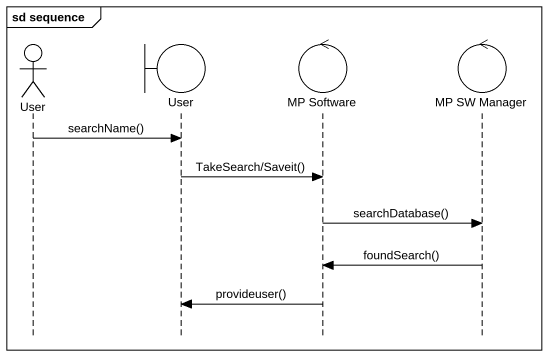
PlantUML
@startuml
mainframe sd sequence
hide footbox
actor User
boundary "User" as User_2
control "MP Software" as MP_Software
control "MP SW Manager" as MP_SW_Manager

User -> User_2 : searchName()
User_2 -> MP_Software : TakeSearch/Saveit()
MP_Software -> MP_SW_Manager : searchDatabase()
MP_SW_Manager -> MP_Software : foundSearch()
MP_Software -> User_2 : provideuser()
@enduml
